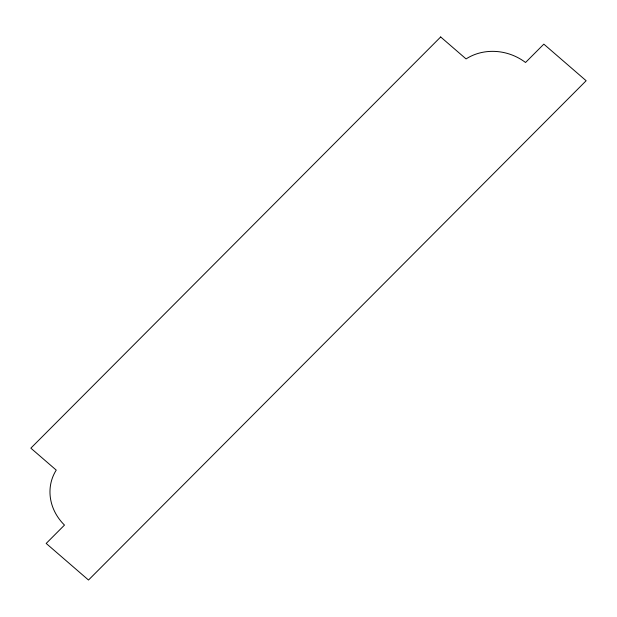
<?xml version="1.0" encoding="UTF-8"?>
<svg xmlns="http://www.w3.org/2000/svg" width="617" height="617" viewBox="0 0 617 617"><rect width="100%" height="100%" fill="white"/><g stroke="black" fill="none" stroke-linecap="round" stroke-linejoin="round"><path stroke-width="0.93" d="M440.677 36.966L30.85 448.158L56.24 470.108A49.769 44.848 21.4 0 0 64.484 525.082L46.182 543.438L88.501 580.034L586.15 80.734L543.832 44.139L525.537 62.494A49.769 44.848 21.4 0 0 466.066 58.924L440.677 36.966"/></g></svg>
